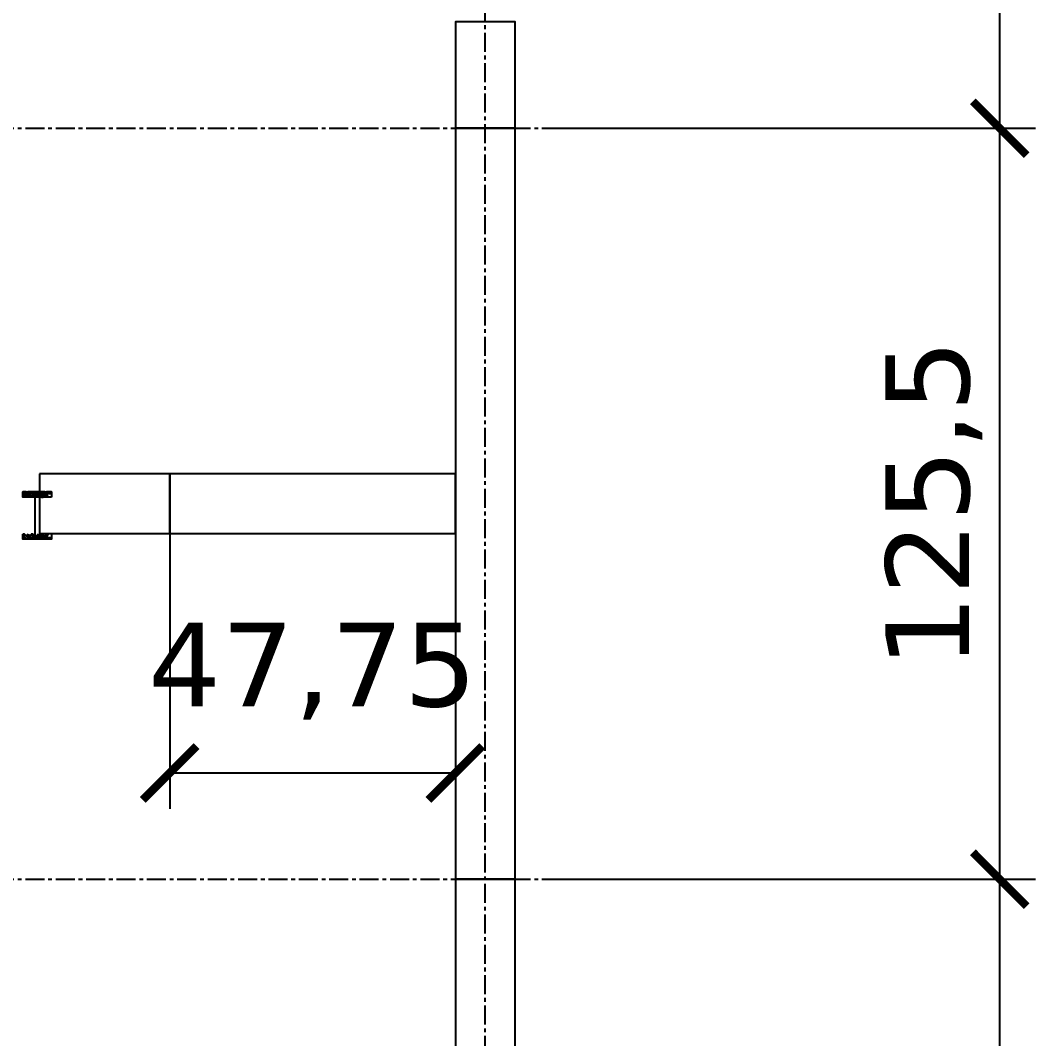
# Model space of a CAD drawing. Header units: centimetres. Extents: x -135 to 4099, y -1210 to 1044.
# Drawn here: x 670.3 to 840, y 292.8 to 463 of the extents above; entities that cross this region are included whole.
import ezdxf

# ---------------------------------------------------------------- set-up
doc = ezdxf.new("R2010")
doc.units = ezdxf.units.CM
doc.linetypes.add('CENTER', pattern=[5.08, 3.175, -0.635, 0.635, -0.635])
for name, color, linetype in [('AKS', 4, 'CENTER'), ('DIS_DUVAR_100', 30, 'Continuous'), ('IC_DUVAR_100', 30, 'Continuous'), ('IC_KAPILAR', 7, 'Continuous'), ('OLCULER', 7, 'Continuous'), ('OZEL_PANEL_OLCU_CM', 3, 'Continuous')]:
    doc.layers.add(name, color=color, linetype=linetype)
doc.styles.add('PORTMAN', font='DejaVuSans.ttf')
doc.dimstyles.new('PORTMAN', dxfattribs={"dimtxt": 14, "dimasz": 9, "dimexe": 6, "dimexo": 5, "dimgap": 4, "dimtad": 1, "dimtxsty": 'PORTMAN', "dimblk": 'ARCHTICK', "dimcen": 2.5, "dimazin": 3, "dimtfac": 0.5, "dimtmove": 2, "dimatfit": 3})

# ---------------------------------------------------------------- blocks, each defined once
blk = doc.blocks.new('kaynak-ic-kapi')
at = {"color": 133, "linetype": 'Continuous', "lineweight": 25, "true_color": 0x6ec1dd}
for p, q in [((54247.47, 7919.88), (54248.32, 7919.88)), ((54248.6, 7919.88), (54248.04, 7919.03)), ((54248.32, 7919.88), (54248.32, 7919.59)), ((54249.16, 7919.03), (54248.6, 7919.88)), ((54248.6, 7919.88), (54248.6, 7919.59)), ((54248.6, 7919.88), (54248.88, 7919.88)), ((54249.16, 7919.88), (54248.88, 7919.59)), ((54248.88, 7919.88), (54249.45, 7919.03)), ((54249.16, 7919.88), (54249.16, 7919.88)), ((54250.01, 7919.88), (54249.45, 7919.03)), ((54250.01, 7919.88), (54249.73, 7919.59)), ((54250.57, 7919.03), (54250.01, 7919.88)), ((54250.01, 7919.88), (54250.01, 7919.88)), ((54250.01, 7919.88), (54250.01, 7919.59)), ((54250.01, 7919.88), (54250.29, 7919.88)), ((54250.29, 7919.88), (54250.86, 7919.03)), ((54250.57, 7919.88), (54250.57, 7919.88)), ((54250.57, 7919.88), (54250.57, 7919.59)), ((54251.7, 7919.88), (54251.14, 7919.03)), ((54251.42, 7919.88), (54251.42, 7919.88)), ((54251.42, 7919.88), (54251.42, 7919.59)), ((54251.7, 7919.88), (54251.42, 7919.59)), ((54252.27, 7919.03), (54251.7, 7919.88)), ((54251.7, 7919.88), (54252.27, 7919.88)), ((54251.7, 7919.88), (54251.98, 7919.88)), ((54251.98, 7919.88), (54251.98, 7919.88)), ((54251.98, 7919.88), (54251.98, 7919.59)), ((54251.98, 7919.88), (54252.27, 7919.03)), ((54248.32, 7919.59), (54247.47, 7919.59)), ((54248.32, 7919.31), (54248.04, 7919.59)), ((54248.32, 7919.31), (54248.6, 7919.31)), ((54248.32, 7919.03), (54248.6, 7919.31)), ((54248.6, 7919.59), (54248.88, 7919.03)), ((54249.73, 7919.59), (54248.88, 7919.59)), ((54249.16, 7919.03), (54248.88, 7919.03)), ((54249.16, 7919.03), (54249.73, 7919.59)), ((54249.16, 7919.03), (54249.45, 7919.03)), ((54249.73, 7919.31), (54249.73, 7919.59)), ((54249.73, 7919.31), (54250.01, 7919.31)), ((54249.73, 7919.03), (54250.01, 7919.31)), ((54250.01, 7919.59), (54250.29, 7919.03)), ((54250.29, 7912.83), (54250.29, 7919.03)), ((54251.42, 7919.59), (54250.57, 7919.59)), ((54250.57, 7919.03), (54250.57, 7919.03)), ((54250.57, 7919.03), (54250.86, 7919.03)), ((54250.86, 7919.03), (54251.14, 7919.59)), ((54251.42, 7919.31), (54251.14, 7919.59)), ((54251.42, 7919.59), (54251.98, 7919.03)), ((54251.42, 7919.31), (54251.7, 7919.31)), ((54251.42, 7919.03), (54251.7, 7919.31)), ((54252.27, 7919.59), (54251.98, 7919.59)), ((54251.98, 7919.03), (54251.98, 7919.03)), ((54251.98, 7919.03), (54252.27, 7919.03)), ((54252.27, 7919.03), (54252.27, 7919.03)), ((54248.32, 7912.26), (54247.47, 7912.26)), ((54247.47, 7911.98), (54248.32, 7911.98)), ((54248.6, 7911.98), (54248.04, 7912.83)), ((54248.32, 7912.26), (54248.04, 7912.26)), ((54248.32, 7912.83), (54248.6, 7912.26)), ((54248.32, 7912.26), (54248.32, 7911.98)), ((54248.32, 7912.26), (54248.6, 7912.26)), ((54249.16, 7912.83), (54248.6, 7911.98)), ((54248.6, 7912.26), (54248.88, 7912.83)), ((54249.16, 7912.83), (54248.88, 7912.83)), ((54248.88, 7911.98), (54249.45, 7912.83)), ((54249.16, 7911.98), (54248.88, 7912.26)), ((54249.73, 7912.26), (54248.88, 7912.26)), ((54249.16, 7912.83), (54249.45, 7912.83)), ((54249.16, 7912.83), (54249.73, 7912.26)), ((54249.16, 7911.98), (54249.16, 7911.98)), ((54250.01, 7911.98), (54249.45, 7912.83)), ((54249.73, 7912.83), (54250.01, 7912.26)), ((54250.01, 7911.98), (54249.73, 7912.26)), ((54249.73, 7912.26), (54249.73, 7912.26)), ((54249.73, 7912.26), (54250.01, 7912.26)), ((54250.57, 7912.83), (54250.01, 7911.98)), ((54250.01, 7912.26), (54250.29, 7912.83)), ((54250.01, 7911.98), (54250.01, 7912.26)), ((54250.01, 7911.98), (54250.01, 7911.98)), ((54250.01, 7911.98), (54250.29, 7911.98)), ((54250.29, 7911.98), (54250.86, 7912.83)), ((54250.57, 7912.83), (54250.57, 7912.83)), ((54250.57, 7912.83), (54250.86, 7912.83)), ((54250.57, 7911.98), (54250.57, 7912.26)), ((54251.42, 7912.26), (54250.57, 7912.26)), ((54250.57, 7911.98), (54250.57, 7911.98)), ((54250.86, 7912.83), (54251.14, 7912.26)), ((54251.7, 7911.98), (54251.14, 7912.83)), ((54251.42, 7912.26), (54251.14, 7912.26)), ((54251.42, 7912.26), (54251.98, 7912.83)), ((54251.42, 7912.83), (54251.7, 7912.26)), ((54251.42, 7911.98), (54251.42, 7912.26)), ((54251.7, 7911.98), (54251.42, 7912.26)), ((54251.42, 7912.26), (54251.7, 7912.26)), ((54251.42, 7911.98), (54251.42, 7911.98)), ((54252.27, 7912.83), (54251.7, 7911.98)), ((54251.7, 7911.98), (54252.27, 7911.98)), ((54251.7, 7911.98), (54251.98, 7911.98)), ((54251.98, 7912.83), (54251.98, 7912.83)), ((54251.98, 7912.83), (54252.27, 7912.83)), ((54251.98, 7911.98), (54252.27, 7912.83)), ((54251.98, 7911.98), (54251.98, 7912.26)), ((54252.27, 7912.26), (54251.98, 7912.26)), ((54251.98, 7911.98), (54251.98, 7911.98)), ((54252.27, 7912.83), (54252.27, 7912.83))]:
    blk.add_line(p, q, dxfattribs=at)
for points in [[(54247.47, 7919.03), (54247.47, 7919.88), (54252.27, 7919.88), (54252.27, 7919.03)], [(54248.6, 7919.88), (54250.01, 7919.88), (54251.42, 7919.88)], [(54248.6, 7912.26), (54248.6, 7911.98), (54248.88, 7911.98)], [(54248.6, 7911.98), (54250.01, 7911.98), (54251.42, 7911.98)]]:
    blk.add_lwpolyline(points, dxfattribs=at)
blk.add_lwpolyline([(54247.47, 7912.83), (54252.27, 7912.83), (54252.27, 7911.98), (54247.47, 7911.98)], close=True, dxfattribs=at)
blk = doc.blocks.new('BOM_K01_IC_KAPI_ACIKLIK820')
at = {"layer": 'IC_KAPILAR'}
blk.add_blockref('kaynak-ic-kapi', (0, 0), dxfattribs=at)
blk = doc.blocks.new('BOM_I16_1255p0_IC_K01_SAG_ALT')
blk.add_lwpolyline([(0, 103.75), (10, 103.75), (10, 125.5), (0, 125.5)], close=True)
at = {"layer": 'IC_KAPILAR', "rotation": 270}
blk.add_blockref('BOM_K01_IC_KAPI_ACIKLIK820', (-7908.93, 54353.219), dxfattribs=at)
blk = doc.blocks.new('BOM_I13_477p5_IC_DOLU')
blk.add_lwpolyline([(0, 0), (10, 0), (10, 47.75), (0, 47.75)], close=True)
blk = doc.blocks.new('BOM_D01_1255p0_DIS_DOLU')
blk.add_lwpolyline([(0, 0), (10, 0), (10, 125.5), (0, 125.5)], close=True)
blk = doc.blocks.new('BOM_D10_1255p0_DIS_K02')
blk.add_lwpolyline([(0, 0), (17.75, 0), (17.75, 10), (0, 10)], close=True)
blk = doc.blocks.new('_ARCHTICK')
at = {"color": 0, "linetype": 'BYBLOCK', "const_width": 0.15}
blk.add_lwpolyline([(-0.5, -0.5), (0.5, 0.5)], dxfattribs=at)

msp = doc.modelspace()

# ---------------------------------------------------------------- linework, layer by layer
at = {"layer": 'AKS'}
for p, q in [((748, -35), (748, 747)), ((-35, 445), (788, 445)), ((-35, 319.5), (788, 319.5))]:
    msp.add_line(p, q, dxfattribs=at)

# ---------------------------------------------------------------- block references
at = {"layer": 'DIS_DUVAR_100', "rotation": 90}
msp.add_blockref('BOM_D10_1255p0_DIS_K02', (753, 445), dxfattribs=at)
at = {"layer": 'DIS_DUVAR_100'}
for p in [(743, 319.5), (743, 194)]:
    msp.add_blockref('BOM_D01_1255p0_DIS_DOLU', p, dxfattribs=at)
at = {"layer": 'IC_DUVAR_100', "rotation": 270}
for name, p in [('BOM_I16_1255p0_IC_K01_SAG_ALT', (569.75, 387.25)), ('BOM_I13_477p5_IC_DOLU', (695.25, 387.25))]:
    msp.add_blockref(name, p, dxfattribs=at)

# ---------------------------------------------------------------- dimensions: what is measured, and where the dimension line sits
at = {"layer": 'OLCULER'}
for base, p1, p2 in [((834, 445), (753, 445), (753, 570.5)), ((834, 319.5), (753, 319.5), (753, 445)), ((834, 194), (753, 194), (753, 319.5))]:
    msp.add_linear_dim(base=base, p1=p1, p2=p2, angle=90, dimstyle='PORTMAN', override={"dimtxt": 14, "dimasz": 9, "dimexe": 6, "dimexo": 5, "dimdec": 2, "dimzin": 8, "dimdsep": 44}, dxfattribs=at).render()
at = {"layer": 'OZEL_PANEL_OLCU_CM'}
msp.add_linear_dim(base=(695.25, 337.25), p1=(695.25, 387.25), p2=(743, 387.25), dimstyle='PORTMAN', override={"dimtxt": 14, "dimasz": 9, "dimexe": 6, "dimexo": 5, "dimdec": 2, "dimzin": 8, "dimdsep": 44}, dxfattribs=at).render()

doc.saveas('drawing.dxf')
